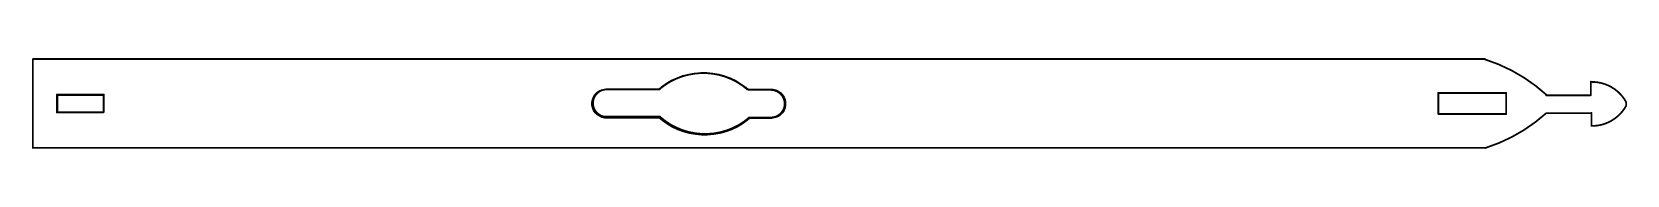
# Model space of a CAD drawing. Header units: millimetres. Extents: x 123 to 351, y 96 to 109.
import ezdxf

# ---------------------------------------------------------------- set-up
doc = ezdxf.new("R2010")
doc.units = ezdxf.units.MM
for name, color, linetype in [('KeepOutLayer', 6, 'Continuous'), ('Mechanical1', 6, 'Continuous'), ('MultiLayer', 9, 'Continuous')]:
    doc.layers.add(name, color=color, linetype=linetype)

msp = doc.modelspace()

# ---------------------------------------------------------------- linework, layer by layer
at = {"layer": 'KeepOutLayer', "const_width": 0.254}
for points in [[(126.14, 101.07), (126.14, 103.61)], [(126.14, 103.61), (126.16, 103.58)], [(126.16, 103.66), (132.79, 103.66)], [(126.16, 101.12), (126.16, 103.66)], [(126.16, 103.66), (126.19, 103.63)], [(126.16, 101.12), (126.16, 103.66)], [(126.16, 103.58), (132.79, 103.58)], [(126.19, 101.12), (126.19, 103.66)], [(126.19, 103.66), (126.21, 103.63)], [(126.19, 103.63), (132.82, 103.63)], [(126.21, 103.63), (132.84, 103.63)], [(132.79, 103.66), (132.82, 103.63)], [(132.79, 101.12), (132.79, 103.58)], [(132.79, 101.09), (132.79, 103.58)], [(132.82, 101.14), (132.82, 103.63)], [(132.84, 101.14), (132.84, 103.63)], [(204.7, 104.37), (212.35, 104.37)], [(323.8, 100.84), (323.8, 103.89)], [(323.8, 100.84), (323.8, 103.89)], [(323.8, 103.89), (333.5, 103.89)], [(323.82, 103.84), (323.82, 103.84)], [(323.82, 103.84), (333.5, 103.84)], [(333.5, 100.84), (333.5, 103.89)], [(333.5, 100.84), (333.5, 103.84)], [(126.14, 101.07), (132.77, 101.07)], [(126.16, 101.12), (132.79, 101.12)], [(126.16, 101.12), (132.79, 101.12)], [(126.19, 101.12), (132.82, 101.12)], [(132.77, 101.07), (132.79, 101.09)], [(132.79, 101.12), (132.82, 101.14)], [(132.82, 101.12), (132.84, 101.14)], [(204.44, 100.48), (212.41, 100.48)], [(212.41, 100.48), (212.54, 100.36)], [(323.8, 100.84), (333.5, 100.84)], [(323.8, 100.84), (333.5, 100.84)]]:
    msp.add_lwpolyline(points, dxfattribs=at)
at = {"layer": 'KeepOutLayer', "const_width": 0.127}
for points in [[(126.07, 103.61, 1), (126.2, 103.61, 1)], [(126.07, 103.61, 1), (126.2, 103.61, 1)], [(126.1, 103.66, 1), (126.23, 103.66, 1)], [(126.1, 103.66, 1), (126.23, 103.66, 1)], [(126.1, 103.66, 1), (126.23, 103.66, 1)], [(126.1, 103.66, 1), (126.23, 103.66, 1)], [(126.1, 103.58, 1), (126.23, 103.58, 1)], [(126.1, 103.58, 1), (126.23, 103.58, 1)], [(126.12, 103.66, 1), (126.25, 103.66, 1)], [(126.12, 103.66, 1), (126.25, 103.66, 1)], [(126.12, 103.63, 1), (126.25, 103.63, 1)], [(126.12, 103.63, 1), (126.25, 103.63, 1)], [(126.15, 103.63, 1), (126.28, 103.63, 1)], [(126.15, 103.63, 1), (126.28, 103.63, 1)], [(132.73, 103.66, 1), (132.85, 103.66, 1)], [(132.73, 103.66, 1), (132.85, 103.66, 1)], [(132.73, 103.58, 1), (132.85, 103.58, 1)], [(132.73, 103.58, 1), (132.85, 103.58, 1)], [(132.73, 103.58, 1), (132.85, 103.58, 1)], [(132.75, 103.63, 1), (132.88, 103.63, 1)], [(132.75, 103.63, 1), (132.88, 103.63, 1)], [(132.75, 103.63, 1), (132.88, 103.63, 1)], [(132.78, 103.63, 1), (132.91, 103.63, 1)], [(132.78, 103.63, 1), (132.91, 103.63, 1)], [(204.64, 104.37, 1), (204.76, 104.37, 1)], [(212.28, 104.37, 1), (212.41, 104.37, 1)], [(323.74, 103.89, 1), (323.86, 103.89, 1)], [(323.74, 103.89, 1), (323.86, 103.89, 1)], [(323.74, 103.89, 1), (323.86, 103.89, 1)], [(323.75, 103.84, 1), (323.88, 103.84, 1)], [(323.75, 103.84, 1), (323.88, 103.84, 1)], [(323.75, 103.84, 1), (323.88, 103.84, 1)], [(333.44, 103.89, 1), (333.57, 103.89, 1)], [(333.44, 103.89, 1), (333.57, 103.89, 1)], [(333.44, 103.84, 1), (333.57, 103.84, 1)], [(333.44, 103.84, 1), (333.57, 103.84, 1)], [(126.07, 101.07, 1), (126.2, 101.07, 1)], [(126.07, 101.07, 1), (126.2, 101.07, 1)], [(126.1, 101.12, 1), (126.23, 101.12, 1)], [(126.1, 101.12, 1), (126.23, 101.12, 1)], [(126.1, 101.12, 1), (126.23, 101.12, 1)], [(126.1, 101.12, 1), (126.23, 101.12, 1)], [(126.12, 101.12, 1), (126.25, 101.12, 1)], [(126.12, 101.12, 1), (126.25, 101.12, 1)], [(132.7, 101.07, 1), (132.83, 101.07, 1)], [(132.7, 101.07, 1), (132.83, 101.07, 1)], [(132.73, 101.12, 1), (132.85, 101.12, 1)], [(132.73, 101.12, 1), (132.85, 101.12, 1)], [(132.73, 101.12, 1), (132.85, 101.12, 1)], [(132.73, 101.12, 1), (132.85, 101.12, 1)], [(132.73, 101.09, 1), (132.85, 101.09, 1)], [(132.73, 101.09, 1), (132.85, 101.09, 1)], [(132.75, 101.14, 1), (132.88, 101.14, 1)], [(132.75, 101.14, 1), (132.88, 101.14, 1)], [(132.75, 101.12, 1), (132.88, 101.12, 1)], [(132.75, 101.12, 1), (132.88, 101.12, 1)], [(132.78, 101.14, 1), (132.91, 101.14, 1)], [(132.78, 101.14, 1), (132.91, 101.14, 1)], [(204.38, 100.48, 1), (204.51, 100.48, 1)], [(212.35, 100.48, 1), (212.47, 100.48, 1)], [(212.35, 100.48, 1), (212.47, 100.48, 1)], [(212.47, 100.36, 1), (212.6, 100.36, 1)], [(323.74, 100.84, 1), (323.86, 100.84, 1)], [(323.74, 100.84, 1), (323.86, 100.84, 1)], [(323.74, 100.84, 1), (323.86, 100.84, 1)], [(323.74, 100.84, 1), (323.86, 100.84, 1)], [(333.44, 100.84, 1), (333.57, 100.84, 1)], [(333.44, 100.84, 1), (333.57, 100.84, 1)], [(333.44, 100.84, 1), (333.57, 100.84, 1)], [(333.44, 100.84, 1), (333.57, 100.84, 1)]]:
    msp.add_lwpolyline(points, format="xyb", close=True, dxfattribs=at)
at = {"layer": 'Mechanical1', "const_width": 0.254}
for points in [[(122.68, 95.99), (122.68, 108.69)], [(122.78, 108.74), (330.49, 108.74)], [(345.64, 103.58), (345.64, 105.49)], [(204.7, 104.37), (212.35, 104.37)], [(225.05, 104.34), (228.37, 104.34)], [(339.23, 103.53), (345.58, 103.53)], [(204.44, 100.48), (212.41, 100.48)], [(212.41, 100.48), (212.54, 100.36)], [(225.16, 100.36), (228.42, 100.36)], [(339.24, 100.97), (345.59, 100.97)], [(345.71, 99.14), (345.71, 101.02)], [(350.69, 102.05), (350.69, 102.54)], [(122.68, 95.99), (330.52, 95.99)]]:
    msp.add_lwpolyline(points, dxfattribs=at)
at = {"layer": 'Mechanical1', "const_width": 0.127}
for points in [[(122.62, 108.69, 1), (122.75, 108.69, 1)], [(122.72, 108.74, 1), (122.85, 108.74, 1)], [(330.4, 108.69, 1), (330.53, 108.69, 1)], [(330.42, 108.74, 1), (330.55, 108.74, 1)], [(345.57, 105.49, 1), (345.7, 105.49, 1)], [(345.57, 105.45, 1), (345.7, 105.45, 1)], [(204.64, 104.37, 1), (204.76, 104.37, 1)], [(204.64, 104.37, 1), (204.76, 104.37, 1)], [(212.28, 104.37, 1), (212.41, 104.37, 1)], [(212.31, 104.42, 1), (212.44, 104.42, 1)], [(224.89, 104.35, 1), (225.02, 104.35, 1)], [(224.99, 104.34, 1), (225.11, 104.34, 1)], [(228.31, 104.34, 1), (228.43, 104.34, 1)], [(228.35, 104.29, 1), (228.48, 104.29, 1)], [(339.17, 103.53, 1), (339.3, 103.53, 1)], [(339.27, 103.55, 1), (339.4, 103.55, 1)], [(345.52, 103.53, 1), (345.65, 103.53, 1)], [(345.57, 103.58, 1), (345.7, 103.58, 1)], [(204.38, 100.48, 1), (204.51, 100.48, 1)], [(204.68, 100.44, 1), (204.81, 100.44, 1)], [(212.35, 100.48, 1), (212.47, 100.48, 1)], [(212.35, 100.48, 1), (212.47, 100.48, 1)], [(212.39, 100.44, 1), (212.51, 100.44, 1)], [(212.47, 100.36, 1), (212.6, 100.36, 1)], [(225.09, 100.36, 1), (225.22, 100.36, 1)], [(225.15, 100.36, 1), (225.27, 100.36, 1)], [(228.36, 100.36, 1), (228.49, 100.36, 1)], [(228.36, 100.36, 1), (228.49, 100.36, 1)], [(339.18, 100.97, 1), (339.3, 100.97, 1)], [(339.18, 100.97, 1), (339.3, 100.97, 1)], [(345.53, 100.97, 1), (345.66, 100.97, 1)], [(345.65, 101.02, 1), (345.77, 101.02, 1)], [(350.63, 102.54, 1), (350.75, 102.54, 1)], [(350.63, 102.54, 1), (350.75, 102.54, 1)], [(350.63, 102.05, 1), (350.75, 102.05, 1)], [(350.63, 102.05, 1), (350.75, 102.05, 1)], [(345.65, 99.14, 1), (345.77, 99.14, 1)], [(345.65, 99.14, 1), (345.77, 99.14, 1)], [(122.62, 95.99, 1), (122.75, 95.99, 1)], [(122.62, 95.99, 1), (122.75, 95.99, 1)], [(330.45, 95.99, 1), (330.58, 95.99, 1)], [(330.46, 95.98, 1), (330.59, 95.98, 1)]]:
    msp.add_lwpolyline(points, format="xyb", close=True, dxfattribs=at)
at = {"layer": 'Mechanical1', "const_width": 0.254}
for points in [[(330.46, 108.69, -0.109338), (339.33, 103.55)], [(212.37, 104.42, -0.370699), (224.96, 104.35)], [(345.64, 105.45, -0.281591), (350.69, 102.54)], [(204.74, 100.44, -0.952094), (204.7, 104.37)], [(228.41, 104.29, -0.943254), (228.42, 100.36)], [(225.21, 100.36, -0.377584), (212.45, 100.44)], [(339.24, 100.97, -0.107041), (330.53, 95.98)], [(350.69, 102.05, -0.277959), (345.71, 99.14)]]:
    msp.add_lwpolyline(points, format="xyb", dxfattribs=at)
at = {"layer": 'MultiLayer'}
for p, q in [((212.65, 104.75), (213.35, 105.25)), ((212.65, 104.75), (213.35, 105.25)), ((213.35, 105.25), (214.1, 105.68)), ((213.35, 105.25), (214.1, 105.68)), ((214.1, 105.68), (214.89, 106.05)), ((214.1, 105.68), (214.89, 106.05)), ((214.89, 106.05), (215.7, 106.35)), ((214.89, 106.05), (215.7, 106.35)), ((215.7, 106.35), (216.54, 106.57)), ((215.7, 106.35), (216.54, 106.57)), ((216.54, 106.57), (217.39, 106.72)), ((216.54, 106.57), (217.39, 106.72)), ((217.39, 106.72), (218.26, 106.8)), ((217.39, 106.72), (218.26, 106.8)), ((218.26, 106.8), (219.12, 106.79)), ((218.26, 106.8), (219.12, 106.79)), ((219.12, 106.79), (219.99, 106.71)), ((219.12, 106.79), (219.99, 106.71)), ((219.99, 106.71), (220.84, 106.56)), ((219.99, 106.71), (220.84, 106.56)), ((220.84, 106.56), (221.67, 106.32)), ((220.84, 106.56), (221.67, 106.32)), ((221.67, 106.32), (222.48, 106.02)), ((221.67, 106.32), (222.48, 106.02)), ((222.48, 106.02), (223.27, 105.65)), ((222.48, 106.02), (223.27, 105.65)), ((223.27, 105.65), (224.01, 105.2)), ((223.27, 105.65), (224.01, 105.2)), ((224.01, 105.2), (224.71, 104.7)), ((224.01, 105.2), (224.71, 104.7)), ((126.14, 101.07), (126.14, 103.61)), ((126.14, 103.61), (126.16, 103.58)), ((126.16, 101.12), (126.16, 103.66)), ((126.16, 103.66), (126.19, 103.63)), ((126.16, 103.58), (132.79, 103.58)), ((126.19, 101.12), (126.19, 103.66)), ((126.19, 103.66), (126.21, 103.63)), ((126.19, 103.63), (132.82, 103.63)), ((126.21, 103.63), (132.84, 103.63)), ((132.79, 103.58), (132.79, 101.09)), ((132.82, 103.63), (132.82, 101.14)), ((132.84, 103.63), (132.84, 101.14)), ((202.69, 102.53), (202.77, 102.92)), ((202.69, 102.53), (202.77, 102.92)), ((202.77, 102.92), (202.91, 103.3)), ((202.77, 102.92), (202.91, 103.3)), ((202.91, 103.3), (203.12, 103.63)), ((202.91, 103.3), (203.12, 103.63)), ((203.12, 103.63), (203.39, 103.93)), ((203.12, 103.63), (203.39, 103.93)), ((203.39, 103.93), (203.72, 104.16)), ((203.39, 103.93), (203.72, 104.16)), ((203.72, 104.16), (204.08, 104.33)), ((203.72, 104.16), (204.08, 104.33)), ((204.08, 104.33), (204.47, 104.43)), ((204.08, 104.33), (204.47, 104.43)), ((204.47, 104.43), (204.67, 104.44)), ((204.47, 104.43), (204.67, 104.44)), ((204.67, 104.44), (204.67, 104.45)), ((204.67, 104.45), (212.3, 104.45)), ((204.67, 104.44), (204.67, 104.45)), ((204.67, 104.45), (212.3, 104.45)), ((204.67, 104.44), (204.67, 104.44)), ((204.67, 104.44), (204.67, 104.44)), ((212.3, 104.45), (212.32, 104.47)), ((212.3, 104.45), (212.32, 104.47)), ((212.32, 104.47), (212.65, 104.75)), ((212.32, 104.47), (212.65, 104.75)), ((224.71, 104.7), (225.04, 104.42)), ((224.71, 104.7), (225.04, 104.42)), ((225.04, 104.42), (225.04, 104.42)), ((225.04, 104.42), (225.08, 104.42)), ((225.04, 104.42), (225.04, 104.42)), ((225.04, 104.42), (225.08, 104.42)), ((225.08, 104.42), (228.4, 104.42)), ((225.08, 104.42), (228.4, 104.42)), ((228.4, 104.42), (228.44, 104.41)), ((228.4, 104.42), (228.44, 104.41)), ((228.44, 104.41), (228.64, 104.4)), ((228.44, 104.41), (228.64, 104.4)), ((228.64, 104.4), (229.02, 104.3)), ((228.64, 104.4), (229.02, 104.3)), ((229.02, 104.3), (229.38, 104.13)), ((229.02, 104.3), (229.38, 104.13)), ((229.38, 104.13), (229.7, 103.9)), ((229.38, 104.13), (229.7, 103.9)), ((229.7, 103.9), (229.97, 103.61)), ((229.7, 103.9), (229.97, 103.61)), ((229.97, 103.61), (230.18, 103.27)), ((229.97, 103.61), (230.18, 103.27)), ((230.18, 103.27), (230.33, 102.91)), ((230.18, 103.27), (230.33, 102.91)), ((230.33, 102.91), (230.4, 102.52)), ((230.33, 102.91), (230.4, 102.52)), ((323.79, 100.86), (323.79, 103.87)), ((323.79, 103.87), (323.82, 103.84)), ((323.8, 100.84), (323.8, 103.89)), ((323.8, 103.89), (333.5, 103.89)), ((323.82, 103.84), (333.53, 103.87)), ((333.5, 103.89), (333.5, 100.84)), ((333.53, 103.87), (333.53, 100.86)), ((132.77, 101.07), (126.14, 101.07)), ((132.79, 101.12), (126.16, 101.12)), ((132.82, 101.12), (126.19, 101.12)), ((132.79, 101.09), (132.77, 101.07)), ((132.82, 101.14), (132.79, 101.12)), ((132.84, 101.14), (132.82, 101.12)), ((202.7, 102.13), (202.69, 102.53)), ((202.7, 102.13), (202.69, 102.53)), ((202.78, 101.74), (202.7, 102.13)), ((202.78, 101.74), (202.7, 102.13)), ((202.93, 101.37), (202.78, 101.74)), ((202.93, 101.37), (202.78, 101.74)), ((203.15, 101.03), (202.93, 101.37)), ((203.15, 101.03), (202.93, 101.37)), ((203.43, 100.75), (203.15, 101.03)), ((203.43, 100.75), (203.15, 101.03)), ((203.76, 100.52), (203.43, 100.75)), ((203.76, 100.52), (203.43, 100.75)), ((204.12, 100.36), (203.76, 100.52)), ((204.12, 100.36), (203.76, 100.52)), ((229.37, 100.51), (229.01, 100.34)), ((229.37, 100.51), (229.01, 100.34)), ((229.69, 100.74), (229.37, 100.51)), ((229.69, 100.74), (229.37, 100.51)), ((229.97, 101.03), (229.69, 100.74)), ((229.97, 101.03), (229.69, 100.74)), ((230.18, 101.36), (229.97, 101.03)), ((230.18, 101.36), (229.97, 101.03)), ((230.33, 101.73), (230.18, 101.36)), ((230.33, 101.73), (230.18, 101.36)), ((230.4, 102.12), (230.33, 101.73)), ((230.4, 102.12), (230.33, 101.73)), ((230.4, 102.52), (230.4, 102.32)), ((230.4, 102.52), (230.4, 102.32)), ((230.4, 102.32), (230.4, 102.12)), ((230.4, 102.32), (230.4, 102.12)), ((333.53, 100.86), (323.79, 100.86)), ((333.5, 100.84), (323.8, 100.84)), ((204.51, 100.27), (204.12, 100.36)), ((204.51, 100.27), (204.12, 100.36)), ((204.71, 100.26), (204.51, 100.27)), ((204.71, 100.26), (204.51, 100.27)), ((212.39, 100.23), (204.71, 100.26)), ((212.39, 100.23), (204.71, 100.26)), ((212.72, 99.94), (212.39, 100.23)), ((212.39, 100.23), (212.39, 100.23)), ((212.72, 99.94), (212.39, 100.23)), ((212.39, 100.23), (212.39, 100.23)), ((213.43, 99.42), (212.72, 99.94)), ((213.43, 99.42), (212.72, 99.94)), ((214.18, 98.97), (213.43, 99.42)), ((214.18, 98.97), (213.43, 99.42)), ((214.97, 98.59), (214.18, 98.97)), ((214.97, 98.59), (214.18, 98.97)), ((215.79, 98.28), (214.97, 98.59)), ((215.79, 98.28), (214.97, 98.59)), ((216.64, 98.05), (215.79, 98.28)), ((216.64, 98.05), (215.79, 98.28)), ((221.83, 98.28), (220.99, 98.05)), ((221.83, 98.28), (220.99, 98.05)), ((222.66, 98.58), (221.83, 98.28)), ((222.66, 98.58), (221.83, 98.28)), ((223.45, 98.96), (222.66, 98.58)), ((223.45, 98.96), (222.66, 98.58)), ((224.2, 99.41), (223.45, 98.96)), ((224.2, 99.41), (223.45, 98.96)), ((224.91, 99.92), (224.2, 99.41)), ((224.91, 99.92), (224.2, 99.41)), ((225.24, 100.21), (224.91, 99.92)), ((225.24, 100.21), (224.91, 99.92)), ((225.26, 100.23), (225.24, 100.21)), ((225.26, 100.23), (225.24, 100.21)), ((228.42, 100.23), (225.26, 100.23)), ((228.42, 100.23), (225.26, 100.23)), ((228.43, 100.23), (228.42, 100.23)), ((228.43, 100.23), (228.42, 100.23)), ((228.63, 100.24), (228.43, 100.23)), ((228.63, 100.24), (228.43, 100.23)), ((228.43, 100.23), (228.43, 100.23)), ((228.43, 100.23), (228.43, 100.23)), ((229.01, 100.34), (228.63, 100.24)), ((229.01, 100.34), (228.63, 100.24)), ((217.5, 97.89), (216.64, 98.05)), ((217.5, 97.89), (216.64, 98.05)), ((218.38, 97.81), (217.5, 97.89)), ((218.38, 97.81), (217.5, 97.89)), ((219.25, 97.81), (218.38, 97.81)), ((219.25, 97.81), (218.38, 97.81)), ((220.13, 97.89), (219.25, 97.81)), ((220.13, 97.89), (219.25, 97.81)), ((220.99, 98.05), (220.13, 97.89)), ((220.99, 98.05), (220.13, 97.89))]:
    msp.add_line(p, q, dxfattribs=at)
at = {"layer": 'MultiLayer', "const_width": 0.254}
for points in [[(212.37, 104.42, -0.370699), (224.96, 104.35)], [(204.74, 100.44, -0.952094), (204.7, 104.37)], [(228.41, 104.29, -0.943254), (228.42, 100.36)], [(225.21, 100.36, -0.377584), (212.45, 100.44)]]:
    msp.add_lwpolyline(points, format="xyb", dxfattribs=at)
for points in [[(204.65, 104.37), (212.35, 104.37)], [(204.65, 104.37), (212.35, 104.37)], [(225.05, 104.34), (228.37, 104.34)], [(204.67, 100.43), (212.27, 100.43)], [(204.67, 100.43), (212.27, 100.43)], [(225.16, 100.36), (228.42, 100.36)]]:
    msp.add_lwpolyline(points, dxfattribs=at)
at = {"layer": 'MultiLayer', "const_width": 0.127}
for points in [[(204.58, 104.37, 1), (204.71, 104.37, 1)], [(204.58, 104.37, 1), (204.71, 104.37, 1)], [(204.64, 104.37, 1), (204.76, 104.37, 1)], [(212.28, 104.37, 1), (212.41, 104.37, 1)], [(212.28, 104.37, 1), (212.41, 104.37, 1)], [(212.31, 104.42, 1), (212.44, 104.42, 1)], [(224.89, 104.35, 1), (225.02, 104.35, 1)], [(224.99, 104.34, 1), (225.11, 104.34, 1)], [(228.31, 104.34, 1), (228.43, 104.34, 1)], [(228.35, 104.29, 1), (228.48, 104.29, 1)], [(204.61, 100.43, 1), (204.74, 100.43, 1)], [(204.61, 100.43, 1), (204.74, 100.43, 1)], [(204.68, 100.44, 1), (204.81, 100.44, 1)], [(212.21, 100.43, 1), (212.34, 100.43, 1)], [(212.21, 100.43, 1), (212.34, 100.43, 1)], [(212.39, 100.44, 1), (212.51, 100.44, 1)], [(225.09, 100.36, 1), (225.22, 100.36, 1)], [(225.15, 100.36, 1), (225.27, 100.36, 1)], [(228.36, 100.36, 1), (228.49, 100.36, 1)], [(228.36, 100.36, 1), (228.49, 100.36, 1)]]:
    msp.add_lwpolyline(points, format="xyb", close=True, dxfattribs=at)

doc.saveas('drawing.dxf')
